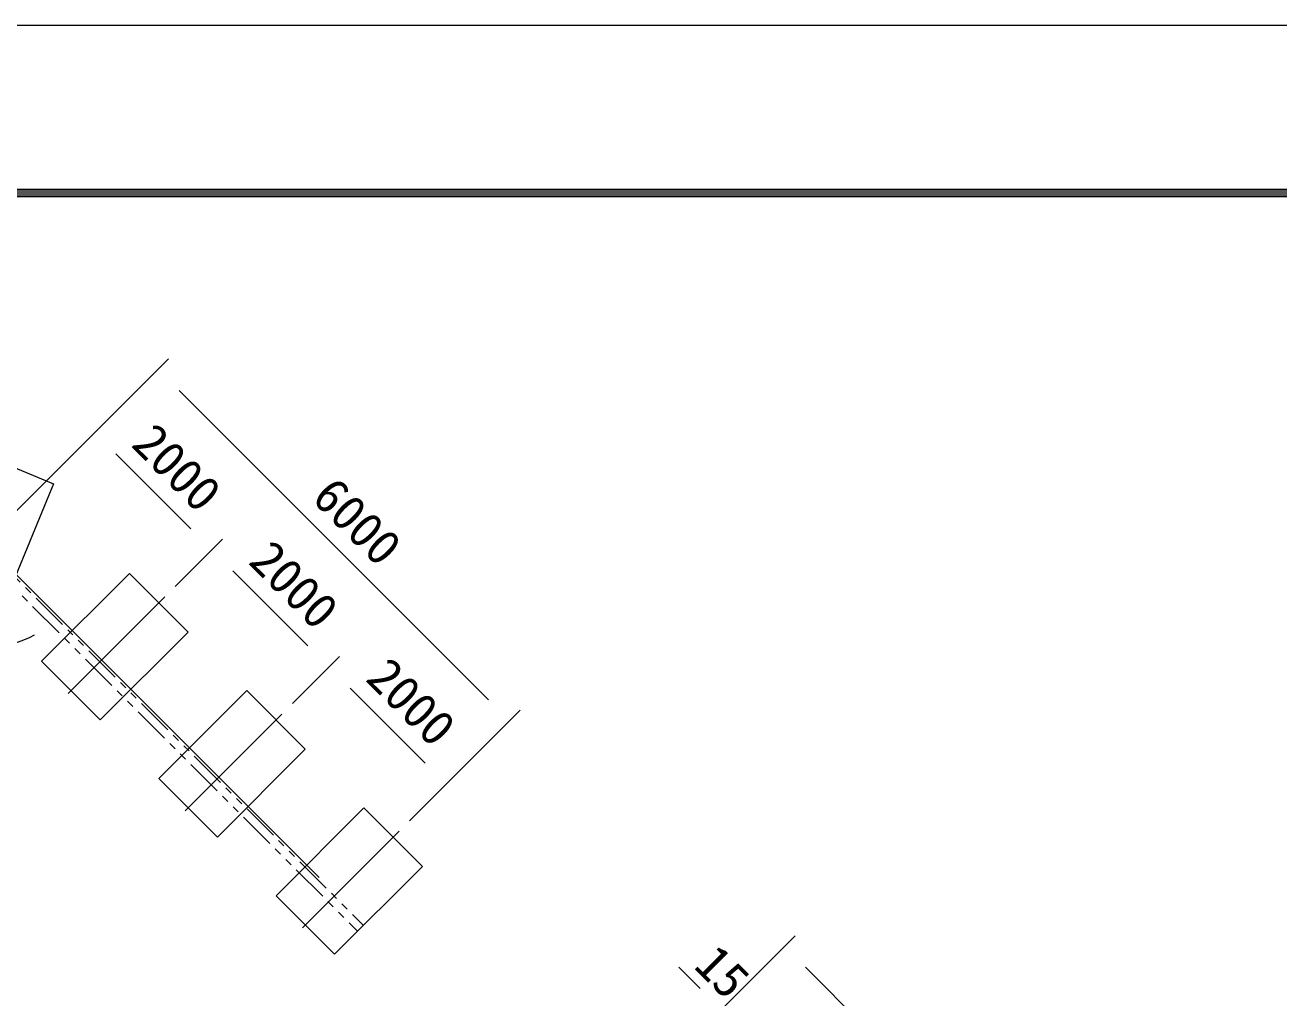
# Model space of a CAD drawing. Units: millimetres, scale not verified, with parts at other scales. Extents: x -12600 to 12600, y -8910 to 8910.
# Drawn here: x -4505 to 539, y 4996 to 8910 of the extents above; entities that cross this region are included whole.
import ezdxf
from ezdxf.enums import TextEntityAlignment as Align

# ---------------------------------------------------------------- set-up
doc = ezdxf.new("R2010")
doc.units = ezdxf.units.MM
doc.header["$LTSCALE"] = 60
doc.linetypes.add('USER1', pattern=[50.8, 31.75, -6.35, 6.35, -6.35])
doc.linetypes.add('USER2', pattern=[5, 2.5, -0.5, 0.5, -0.5, 0.5, -0.5])
for name, color, linetype, lineweight in [('0-1_D-BMK', 2, 'USER1', 13), ('0-3_D-STR4', 7, 'Continuous', 9), ('0-5_D-BGD', 7, 'Continuous', 9), ('0-7_D-STR-DIM', 7, 'Continuous', 9), ('0-B_D-TTL', 7, 'Continuous', 9)]:
    doc.layers.add(name, color=color, linetype=linetype, lineweight=lineweight)
doc.styles.add('ＭＳ ゴシック', font='')
doc.styles.get('ＭＳ ゴシック').set_extended_font_data('MS Gothic')

msp = doc.modelspace()

# ---------------------------------------------------------------- linework, layer by layer
at = {"layer": '0-1_D-BMK'}
for p, q in [((-3943.15, 6609.41), (-4332.05, 6220.5)), ((-3471.74, 6138.01), (-3860.65, 5749.1)), ((-3000.34, 5666.6), (-3389.25, 5277.69))]:
    msp.add_line(p, q, dxfattribs=at)
msp.add_lwpolyline([(-9557.49, 5271.21), (-8001.85, 6826.85), (-4668.52, 6826.85), (-3112.88, 5271.21)], dxfattribs=at)
at = {"layer": '0-3_D-STR4'}
for points in [[(-4697.81, 7191.66), (-4389.85, 7064.1), (-4581.19, 6602.16), (-4889.15, 6729.72)], [(-4084.57, 6703.69), (-3848.86, 6467.99), (-4202.42, 6114.44), (-4438.12, 6350.14)], [(-3613.16, 6232.29), (-3377.46, 5996.59), (-3731.01, 5643.03), (-3966.72, 5878.73)], [(-3141.76, 5760.88), (-2906.06, 5525.18), (-3259.61, 5171.63), (-3495.31, 5407.33)]]:
    msp.add_lwpolyline(points, close=True, dxfattribs=at)
at = {"layer": '0-5_D-BGD', "linetype": 'USER2'}
for points in [[(-9520.95, 5293.6), (-7997.71, 6816.85), (-4672.66, 6816.85), (-3143.53, 5287.71)], [(-9497.38, 5270.03), (-7983.9, 6783.51), (-4686.47, 6783.51), (-3167.1, 5264.14)]]:
    msp.add_lwpolyline(points, dxfattribs=at)
at = {"layer": '0-7_D-STR-DIM'}
for p, q in [((-4626.09, 6869.27), (-3928, 7567.37)), ((-3885.57, 7440.09), (-2641.07, 6195.58)), ((-4626.09, 6869.27), (-4182.56, 7312.81)), ((-4140.13, 7185.53), (-3838.43, 6883.83)), ((-3900.72, 6651.84), (-3711.15, 6841.4)), ((-3900.72, 6651.84), (-3711.15, 6841.4)), ((-3668.73, 6714.12), (-3367.03, 6412.43)), ((-3429.31, 6180.43), (-3239.75, 6370)), ((-3429.31, 6180.43), (-3239.75, 6370)), ((-3197.32, 6242.72), (-2895.62, 5941.02)), ((-2957.91, 5709.03), (-2513.79, 6153.15)), ((-2957.91, 5709.03), (-2768.34, 5898.6)), ((-2242.58, 4411.3), (-1407.6, 5246.28)), ((-1789.44, 5034.15), (-1874.29, 5119)), ((-1365.17, 5119), (-559.07, 4312.9))]:
    msp.add_line(p, q, dxfattribs=at)
msp.add_arc((-4668.52, 6826.85), 421.74, 196.3581, 298.6419, dxfattribs=at)
at = {"layer": '0-B_D-TTL', "color": 2, "lineweight": 18}
msp.add_lwpolyline([(-12600, 8910), (12600, 8910), (12600, -8910), (-12600, -8910)], close=True, dxfattribs=at)
at = {"layer": '0-B_D-TTL'}
for points in [[(-11790, 8250), (11790, 8250), (11790, -8250), (-11790, -8250)], [(-11782.5, 8242.5), (11782.5, 8242.5), (11782.5, -8242.5), (-11782.5, -8242.5)], [(-11775, 8235), (11775, 8235), (11775, -8235), (-11775, -8235)], [(-11767.5, 8227.5), (11767.5, 8227.5), (11767.5, -8227.5), (-11767.5, -8227.5)], [(-11760, 8220), (11760, 8220), (11760, -8220), (-11760, -8220)]]:
    msp.add_lwpolyline(points, close=True, dxfattribs=at)

# ---------------------------------------------------------------- texts
at = {"layer": '0-7_D-STR-DIM', "style": 'ＭＳ ゴシック'}
for s, p in [('2000', (-4113.38, 7187.41)), ('6000', (-3387.95, 6971.1)), ('2000', (-3641.98, 6716.01)), ('2000', (-3170.57, 6244.6)), ('15', (-1850.38, 5089.7))]:
    msp.add_text(s, height=144.3, rotation=315, dxfattribs=at).set_placement(p, align=Align.BOTTOM_LEFT)

doc.saveas('drawing.dxf')
